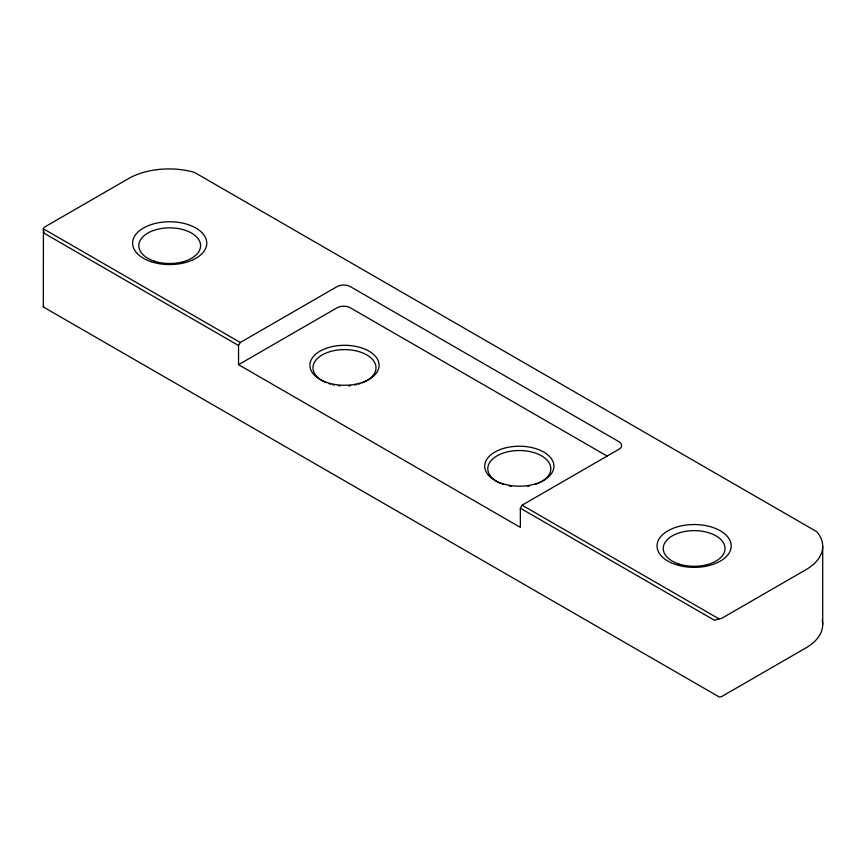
<?xml version="1.0" encoding="UTF-8"?>
<svg xmlns="http://www.w3.org/2000/svg" width="866" height="866" viewBox="0 0 866 866"><rect width="100%" height="100%" fill="white"/><g stroke="black" fill="none" stroke-linecap="round" stroke-linejoin="round"><path stroke-width="1.3" d="M822.213 620.208A57.275 33.07 0 0 1 805.932 647.909L722.525 696.069A6.181 3.561 0 0 1 719.354 697.043L43.311 306.954L43.419 228.592A6.181 3.561 0 0 1 45.108 226.762L128.514 178.613A57.275 33.07 0 0 1 194.352 172.345L816.79 531.702A57.275 33.07 0 0 1 805.932 569.709L722.525 617.869A6.181 3.561 0 0 1 719.354 618.844L714.721 620.229A4.449 3.626 -60 0 1 713.779 619.883L520.347 508.201L522.101 505.181L618.941 449.27A9.266 5.348 0 0 0 618.941 441.692L350.243 286.57A9.266 5.348 0 0 0 337.134 286.57L240.293 342.481L238.54 345.512L238.54 364.683L520.347 527.372L520.347 508.201M43.365 306.986L43.419 306.791A6.181 3.561 0 0 1 43.765 306.12M238.54 364.683L337.134 307.755A9.266 5.348 0 0 1 350.243 307.755L607.261 456.144M43.365 228.786L240.293 342.481M522.101 505.181L719.029 618.876M238.54 345.512L45.108 233.831A4.449 3.626 -60 0 1 44.339 233.192L43.3 229.826M822.7 546.327L822.7 624.527M325.313 382.242A31.512 18.197 0 0 1 321.73 355.222A31.512 18.197 0 0 1 368.635 356.099A31.512 18.197 0 0 1 361.999 382.934M360.256 383.562A31.512 18.197 0 0 1 358.437 384.125M356.554 384.612A31.512 18.197 0 0 1 354.627 385.034M350.643 385.651A31.512 18.197 0 0 1 348.608 385.846M340.381 385.846A31.512 18.197 0 0 1 338.346 385.651M334.363 385.034A31.512 18.197 0 0 1 332.436 384.612M330.552 384.125A31.512 18.197 0 0 1 328.734 383.562M500.126 483.163A31.512 18.197 0 0 1 496.066 456.436A31.512 18.197 0 0 1 542.549 456.436A31.512 18.197 0 0 1 538.5 483.163M536.823 483.856A31.512 18.197 0 0 1 535.069 484.484M529.44 485.956A31.512 18.197 0 0 1 527.47 486.302M511.156 486.302A31.512 18.197 0 0 1 509.186 485.956M503.557 484.495A31.512 18.197 0 0 1 501.804 483.856M154.224 261.131A30.895 17.84 0 0 0 200.576 245.684A30.895 17.84 0 0 0 154.235 230.237A30.895 17.84 0 0 0 154.224 261.131M327.186 382.577A34.608 19.983 0 0 0 379.102 365.279A34.608 19.983 0 0 0 327.196 347.97A34.608 19.983 0 0 0 327.186 382.577M501.999 483.509A34.608 19.983 0 0 0 553.915 466.211A34.608 19.983 0 0 0 502.009 448.902A34.608 19.983 0 0 0 501.999 483.509M678.673 563.918A30.895 17.84 0 0 0 725.026 548.47A30.895 17.84 0 0 0 678.684 533.023A30.895 17.84 0 0 0 678.673 563.918M151.128 261.694A37.086 21.412 0 0 0 206.757 243.162A37.086 21.412 0 0 0 151.139 224.619A37.086 21.412 0 0 0 151.128 261.694M675.577 564.491A37.086 21.412 0 0 0 731.207 545.948A37.086 21.412 0 0 0 675.588 527.405A37.086 21.412 0 0 0 675.577 564.491"/></g></svg>
